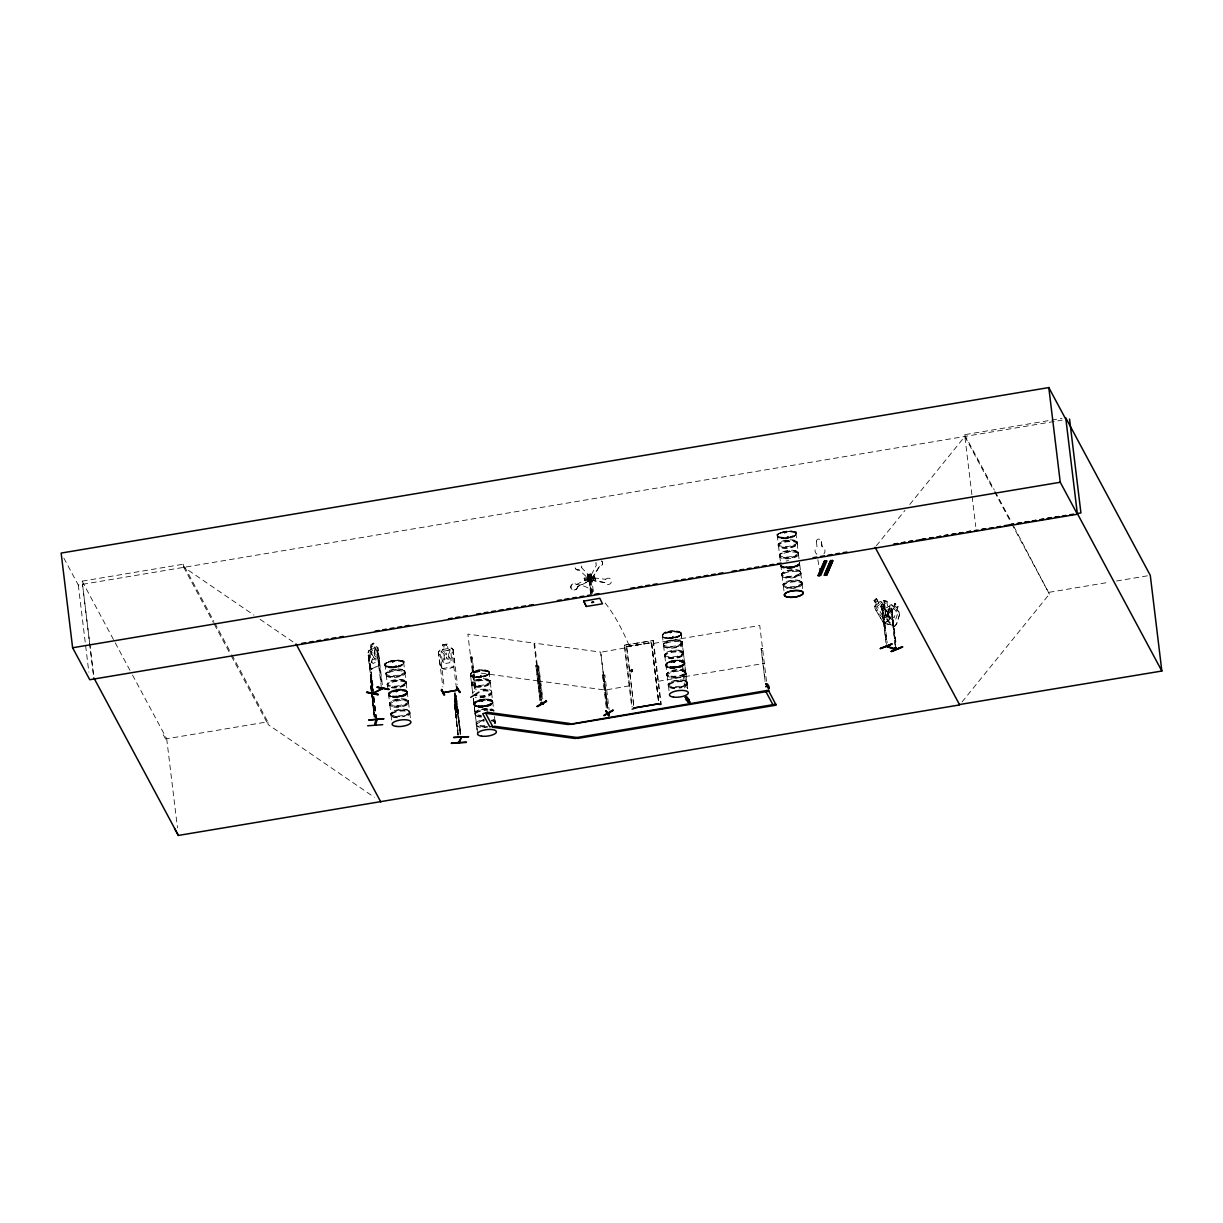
<?xml version="1.0" encoding="UTF-8"?>
<svg xmlns="http://www.w3.org/2000/svg" width="1223" height="1223" viewBox="0 0 1223 1223"><rect width="100%" height="100%" fill="white"/><g stroke="black" fill="none" stroke-linecap="round" stroke-linejoin="round"><path stroke-width="0.75" stroke-dasharray="5 3.75" d="M874.934 606.073L874.904 608.167C882.333 621.483 893.57 639.186 874.674 608.213C874.46 604.743 878.573 604.208 873.91 600.432L876.494 598.49L878.878 603.046L880.774 603.596L885.223 611.714L885.88 616.147L883.587 617.921L880.453 615.383L876.02 607.265L876.448 604.865L873.91 600.432M898.11 606.302L896.673 609.987L897.881 612.723L895.695 619.465L893.157 620.825L890.145 617.951L889.488 613.518L891.674 606.776L893.661 607.112L894.9 603.214L898.11 606.302L896.933 609.91L899.134 612.004L899.608 614.328C896.597 624.571 895.572 632.612 886.751 619.434L886.935 614.726M886.996 619.327L887.057 614.817L890.176 605.186L891.643 605.003M407.014 693.854C409.69 685.981 384.848 688.855 389.342 696.055M591.137 578.51C582.607 575.33 594.546 572.945 589.929 578.876M684.926 663.615C683.412 666.367 686.179 661.765 683.963 661.444C678.368 659.197 671.213 660.084 666.29 663.539C663.554 669.134 675.967 668.752 677.848 666.795M388.364 694.312L388.929 692.814M407.534 692.417L401.97 695.887M458.319 735.023L454.314 699.648M454.925 698.501L454.283 701.926M473.79 704.051L479.34 700.58M492.945 702.216L491.233 704.555L484.858 706.619M665.709 665.022L666.336 663.951M684.865 663.187L683.091 665.098L676.747 667.146M390.886 713.529L391.207 715.868M408.62 703.087L408.604 703.149A9.494 3.256 -6.9 0 0 395.243 701.375A9.494 3.256 -6.9 0 0 393.806 707.169A9.494 3.256 -6.9 0 0 408.62 703.194L408.299 700.596M409.873 713.284L409.613 711.312M668.247 684.192L668.553 686.577M683.626 654.473L683.596 654.473A9.478 3.241 -6.9 0 0 670.25 652.746A9.478 3.241 -6.9 0 0 668.828 658.54A9.478 3.241 -6.9 0 0 683.611 654.565L682.235 643.283L683.397 652.822A9.478 3.241 -6.9 0 1 668.614 656.782A9.478 3.241 -6.9 0 1 670.036 651.003A9.478 3.241 -6.9 0 1 683.397 652.822M685.95 673.904A9.478 3.241 -6.9 0 0 672.589 672.084A9.478 3.241 -6.9 0 0 671.167 677.878A9.478 3.241 -6.9 0 0 685.95 673.904L685.644 671.366M783.163 584.304L783.439 586.688M405.99 681.471L406.281 683.856M471.742 685.415L471.421 682.831M476.206 723.955L476.328 723.175M491.784 692.982L491.371 691.056M495.025 721.05L495.315 723.389M667.269 676.136L666.978 673.69M778.149 544.709L778.547 546.345M798.665 553.881L798.527 552.934M379.023 665.48L379.344 660.298L379.023 665.48L371.318 669.333L369.636 665.251M387.263 683.947L387.584 686.134A9.478 3.241 -6.9 0 1 397.704 681.226A9.478 3.241 -6.9 0 1 405.73 684.742A9.478 3.241 -6.9 0 1 391.482 687.815M663.661 646.386L663.37 643.848M779.846 556.954L779.555 554.416M800.591 571.63L800.882 574.015A9.478 3.241 -6.9 0 1 786.083 577.99A9.478 3.241 -6.9 0 1 787.505 572.196A9.478 3.241 -6.9 0 1 800.866 574.015M892.683 620.963C891.521 636.709 893.891 605.951 891.277 608.488L889.778 606.577L891.17 608.55L895.817 648.786M408.727 702.491L408.696 702.583A9.631 3.287 -6.9 0 1 393.653 706.604A9.631 3.287 -6.9 0 1 395.105 700.733A9.631 3.287 -6.9 0 1 408.681 702.583L408.696 702.583M798.65 553.973L798.65 553.927A9.631 3.287 -6.9 0 0 785.028 552.215A9.631 3.287 -6.9 0 0 783.576 558.085A9.631 3.287 -6.9 0 0 798.604 554.065L798.543 554.676A9.478 3.241 -6.9 0 1 783.744 558.651A9.478 3.241 -6.9 0 1 785.166 552.857A9.478 3.241 -6.9 0 1 798.527 554.676M451.363 648.068L453.121 649.474L451.333 648.007L439.959 649.917L438.461 651.905C440.356 664.104 437.666 673.904 453.687 666.856L454.635 661.964M605.614 579.396A3.379 3.149 -26.6 0 1 610.72 579.243A3.379 3.149 -26.6 0 1 609.711 584.105A3.379 3.149 -26.6 0 1 604.957 582.576L591.504 580.283L591.932 577.76L605.538 579.259M370.233 676.258L370.584 674.408M370.401 676.258L370.752 674.607M370.554 676.732L370.783 675.677M370.737 678.291L370.966 677.236M374.605 717.32L370.202 676.166L371.807 690.307M371.15 679.285L371.563 677.863L371.884 679.086M371.502 690.322L370.584 684.223L371.578 678.046M371.502 680.829L372.205 691.163M370.416 687.066L371.043 686.531L374.085 717.366M373.81 696.529L372.786 700.779L373.657 696.544M800.912 573.602L800.958 573.404A9.631 3.287 -6.9 0 0 787.367 571.554A9.631 3.287 -6.9 0 0 785.915 577.424A9.631 3.287 -6.9 0 0 800.943 573.404M797.258 544.235A9.478 3.241 -6.9 0 0 783.897 542.416A9.478 3.241 -6.9 0 0 782.475 548.194A9.478 3.241 -6.9 0 0 797.258 544.235L796.968 541.636M664.593 654.764L664.884 656.644M371.379 680.202L371.67 687.372M797.335 543.608A9.631 3.287 -6.9 0 0 783.76 541.758A9.631 3.287 -6.9 0 0 782.307 547.644A9.631 3.287 -6.9 0 0 797.335 543.608L797.365 543.578M481.251 676.823C505.894 670.846 467.11 665.113 471.161 676.013M389.556 703.485L389.908 705.365M474.967 713.238L475.35 715.21M886.935 614.863L889.962 605.079L891.643 604.835L893.6 606.883M893.784 607.051L894.961 603.443L897.85 606.363M899.608 614.221L896.597 623.959M395.946 691.958L397.337 691.499M479.171 671.366L477.689 671.763L479.064 671.32M481.388 701.329L482.749 701.238M670.586 632.948C667.789 632.536 673.078 632.077 670.357 632.78M784.524 532.846L786.022 532.448M455.048 692.065L454.803 698.593M454.62 694.404L455.017 693.349M454.803 695.963L455.216 694.893M455.445 696.942L456.072 695.505L454.513 699.77M457.784 735.054L454.314 704.249L458.503 734.534M456.164 699.449L460.291 733.54M456.852 707.184L456.21 708.851L455.797 698.486L460.567 737.805M455.98 714.354L456.745 718.451L458.319 714.171M816.353 541.728L816.398 541.621A2.538 2.339 22.8 0 1 818.6 539.114A2.538 2.339 22.8 0 1 821.382 541.346L821.994 546.452A5.075 4.678 22.8 0 1 823.935 553.851M821.336 541.453L821.994 546.452M816.842 554.34L816.888 554.233A5.075 4.678 22.8 0 1 817.01 546.727L816.398 541.621M368.123 652.73L369.071 650.514L368.123 652.73L372.572 689.604M631.022 670.54C634.89 673.842 628.163 667.957 632.306 669.914M630.992 671.198L631.802 670.189L631.175 670.617M631.129 671.534L632.077 669.929M631.71 670.235L631.955 671.412M631.572 670.861L631.328 671.993M630.548 670.189L631.542 671.351L632.352 670.342M631.557 671.809L632.505 670.601M632.352 671.473L632.169 669.562M631.787 669.241L632.673 671.335L631.71 672.084L631.053 670.082L632.199 669.868M394.983 667.07L394.876 666.214M397.949 696.927C397.75 694.74 402.657 696.437 399.371 696.269M481.434 675.998C485.149 676.701 477.031 677.848 480.654 675.815M676.502 667.804L675.555 666.902M788.575 536.866C789.339 539.909 784.081 536.056 789.064 537.157M791.801 566.601C795.745 567.64 787.566 568.787 791.113 566.677M601.624 560.929A3.379 3.149 -26.6 0 1 599.316 566.524L592.329 578.189L590.159 577.134L596.411 565.118A3.379 3.149 -26.6 0 1 596.044 562.718A3.379 3.149 -26.6 0 0 596.472 565.255L596.411 565.118M592.329 578.189L599.377 566.662A3.379 3.149 -26.6 0 0 601.685 561.067M395.839 667.085C427.515 653.648 357.452 664.762 396.038 667.039M393.76 661.628L392.644 662.056L393.072 661.261M392.629 661.46L393.73 661.704L392.568 661.46M393.149 661.949L392.614 662.239M394.219 666.887L395.488 666.29M395.365 667.116L395.243 666.061M396.802 666.336L395.931 665.985M394.295 666.718L395.931 667.254L396.894 666.29M388.425 694.221L393.928 690.842M399.202 696.911L397.979 696.391L400.043 695.887M398.392 696.728L401.939 695.872L392.461 696.606L388.455 694.832M478.376 671.045L479.34 671.641M481.021 676.854L479.737 676.594L480.899 676.029M482.351 676.38L481.205 676.35M474.356 702.552L474.723 705.778M482.229 701.069L481.923 701.115M484.094 706.512L484.262 705.595M483.681 706.328L487.366 705.61L484.063 706.191M485.669 705.763L484.782 706.007M485.118 706.435L477.887 706.359A9.509 3.256 -6.9 0 1 479.37 700.519A9.509 3.256 -6.9 0 1 492.777 702.354L487.396 705.625M492.441 703.592C493.924 696.223 477.964 699.22 474.325 702.583M670.051 632.108L670.8 632.031M671.717 637.305L672.711 637.84M673.185 637.672L671.977 637.412M672.13 637.58C679.178 637.382 659.258 637.749 664.425 637.535M672.405 637.091L673.353 636.969M672.895 638.009C697.874 632.322 659.09 625.794 663.095 636.954M673.369 662.377L674.5 662.453M675.906 666.611C679.01 667.727 679.147 667.819 684.284 664.609M784.876 533.075L785.747 532.188L784.723 533.045M785.135 532.418L786.175 532.647L784.952 532.586M787.627 537.952L787.23 536.928M787.138 537.035L788.759 537.401M788.957 537.035L788.04 537.432M788.101 537.906C820.19 524.071 748.996 536.194 788.789 537.723M781.482 566.417L789.37 567.533A9.509 3.256 -6.9 0 0 799.093 564.323C798.008 565.638 790.333 568.634 790.639 566.906A9.509 3.256 -6.9 0 0 799.047 563.986M780.901 565.806A9.509 3.256 -6.9 0 0 789.385 567.594L792.397 567.426L791.877 566.861M794.277 567.136L799.2 564.705L799.674 562.381M881.156 605.951L882.028 604.437L889.87 606.669M882.104 604.605L881.279 605.905L885.895 642.702M666.275 664.013C671.198 660.496 678.383 659.625 684.024 661.857M795.653 534.925L794.446 535.812M438.629 651.935L440.035 650.055M876.31 545.84L905.02 510.358M909.805 504.457L964.84 436.458L993.626 490.117M962.058 701.956L1049.395 594.072L1012.292 523.551M894.319 626.665L896.49 623.837M588.752 578.938L590.541 577.073L588.752 578.938L579.045 569.842A3.379 3.149 -26.6 0 1 575.131 565.974M680.691 634.844L679.545 635.731M629.234 670.892L629.31 671.58M631.435 671.244L632.795 671.351M395.916 691.729L397.292 691.683M397.062 691.652L396.405 691.362M405.746 694.374L406.892 693.487M406.938 693.884L399.447 696.881M477.796 671.534L478.575 671.702M482.045 676.38L480.028 676.227M481.801 700.886L482.596 701.207M483.911 705.747L483.375 706.665L484.629 706.649M484.339 706.175L485.21 705.778M491.172 704.112L492.319 703.225M777.66 534.298L780.488 532.601M672.222 636.923L672.329 637.779M673.705 637.122L674.393 637.519L673.399 637.749M792.489 567.258L791.954 567.518A9.509 3.256 -6.9 0 1 780.947 566.142A9.509 3.256 -6.9 0 0 791.893 567.61A9.509 3.256 -6.9 0 0 799.567 563.008L800.668 572.272A9.478 3.241 -6.9 0 1 785.869 576.232A9.478 3.241 -6.9 0 1 787.291 570.453A9.478 3.241 -6.9 0 1 800.652 572.272M674.27 662.331L673.216 662.53L674.011 662.606M675.646 667.116L677.083 666.504M874.078 600.508L876.494 598.689M878.878 602.832C879.169 599.79 884.581 604.07 880.438 601.594M874.812 606.134L880.56 601.548M884.26 623.577L890.176 619.067L882.073 602.542M884.336 605.049L883.77 600.386L884.336 605.293L882.96 606.333L884.015 615.031L886.155 619.22L889.304 620.061L890.543 616.774L889.488 608.076L887.608 606.073M472.063 657.087L470.641 657.103L472.063 657.087L476.037 689.925M539.802 700.626L535.903 665.771L537.019 665.924L541.208 700.596M537.019 665.924L535.598 665.954M538.793 666.138L537.371 666.153L538.793 666.138L542.767 698.99M606.318 707.857L602.649 674.821L603.749 674.974L607.724 707.827M603.749 674.974L602.343 675.004M590.617 593.766L588.92 579.687L589.776 579.167L590.984 579.335L592.696 593.43M588.92 579.687L590.984 579.335M369.01 650.621L371.196 649.459L370.508 644.766L373.917 643.145L370.63 644.873M369.147 650.651L376.684 646.875L377.846 647.945M372.358 689.879L368.047 655.421L368.949 654.978L373.474 689.145M376.929 650.988L378.228 650.605L376.929 650.988L381.515 688.87M369.346 655.054L368.047 655.421M371.257 669.103L378.794 665.327M577.439 586.49L589.899 580.528L577.516 587.055A3.379 3.149 -26.6 0 1 573.312 590.052A3.379 3.149 -26.6 0 1 571.187 585.71A3.379 3.149 -26.6 0 1 576.14 584.212L576.461 584.502A840.583 146.256 -89.8 0 1 593.4 591.382M395.044 666.138L395.304 666.642M485.913 675.539L487.595 674.729M672.589 636.786L672.13 637.657L673.781 636.862M667.437 662.652L669.119 661.842M675.432 667.116L676.487 667.131M681.456 666.306L683.122 665.48M883.648 600.447L887.149 601.288L887.715 605.951M881.034 605.859L884.153 623.271L892.194 625.335M891.643 604.835L899.134 612.004M884.275 623.226L889.916 619.021L888.571 614.16M886.751 619.434L894.441 626.604M883.082 608.687L881.768 608.611L883.082 608.687L887.195 642.778M894.976 645.163L891.246 610.904L892.163 611.164L896.291 645.255M890.848 611.072L892.163 611.164M395.029 666.657L396.497 666.581M396.558 691.087L396.328 691.851L397.444 691.545M792.397 567.503L787 568.022L781.604 566.891M400.135 696.682L394.739 697.202L389.357 696.025M675.753 637.198L677.848 636.51M485.088 706.573C488.374 705.426 482.168 705.228 484.018 706.604M676.181 666.581L675.723 667.376M791.663 567.258L794.216 566.723M791.709 567.701L794.262 567.136M392.797 661.567L392.782 662.086M395.182 666.031L395.426 666.306M396.313 690.368L393.959 690.873A9.478 3.241 -6.9 0 0 392.537 696.621L390.641 696.208M667.697 631.802A9.509 3.256 -6.9 0 1 681.104 633.621A9.509 3.256 -6.9 0 1 666.26 637.611A9.509 3.256 -6.9 0 1 667.697 631.802L670.051 631.282M480.608 675.769L482.535 676.273M479.385 700.611A9.509 3.256 -6.9 0 1 492.793 702.445A9.509 3.256 -6.9 0 1 477.948 706.42A9.509 3.256 -6.9 0 1 479.385 700.611L488.848 699.862L492.838 701.696M624.617 648.037L600.707 652.241L607.556 708.285M629.188 685.858L605.278 690.062L539.175 681.028M626.497 646.524L651.477 642.748L626.497 646.524L633.942 707.995M631.19 670.8L632.153 670.739M631.389 671.075L632.184 670.923M630.992 670.938L631.985 671.274M653.862 643.374L680.187 638.926M658.448 681.242L684.758 676.808M89.493 641.815L82.14 581.154L183.236 564.216L213.826 621.223M971.888 494.688L964.626 434.685L1061.977 418.373M63.856 558.116L78.287 585.022L1062.191 420.146M447.328 644.139L442.726 644.857L443.322 649.566L441.075 651.538L442.115 660.237L445.019 663.554L449.575 662.79L451.577 658.647L450.523 649.948L447.893 648.802L447.435 643.909L442.558 644.72L443.108 649.382M456.439 688.274L452.082 652.287L453.427 652.058M442.267 668.553L453.55 666.718M624.265 645.178L653.525 640.516L624.265 645.178L631.771 707.154M626.451 646.722L651.676 642.488L658.937 702.506M626.635 646.845L651.538 642.671L658.998 704.402M132.512 675.05L166.695 738.768L267.791 721.815L268.127 724.582L374.33 797.274M1049.181 592.284L1109.078 582.255M1116.568 581.001L1148.397 575.666M684.865 676.671L764.329 663.355M761.103 648.557L762.541 648.496L761.103 648.557L765.078 681.394M684.804 687.892L681.624 662.163L684.406 661.597L683.061 661.811M604.835 675.035L603.489 675.264L604.926 675.203L609.115 709.89M590.602 573.939L591.015 577.302L587.697 577.837L587.285 574.489L590.602 573.939L591.382 578.051L588.064 578.586L587.56 577.562M587.285 574.489L590.984 574.688M587.896 575.712L591.596 575.926L592.008 579.274L588.691 579.824L587.896 575.712L588.691 579.824M588.278 576.461L591.596 575.926M584.135 578.127L594.302 576.461L595.525 578.922L595.647 579.901L585.481 581.567L584.135 578.127L585.481 581.567M584.258 579.121L594.409 577.455L595.647 579.901M588.309 579.06L592.008 579.274M585.358 580.589L595.525 578.922M589.348 580.161L590.984 593.186L589.348 580.161L591.901 579.901L593.247 590.938M791.678 566.876L790.348 567.227L791.831 566.555M392.705 660.573L395.182 660.267M395.518 666.504L396.374 666.52M478.422 671.809L478.224 671.993M481.449 676.778L471.176 675.967M407.473 691.989L403.422 690.108L393.944 690.827A9.478 3.241 -6.9 0 1 407.335 692.661A9.478 3.241 -6.9 0 1 392.537 696.621L392.491 696.621M397.108 696.682L399.615 696.04M676.38 666.81L677.466 666.78M676.931 667.116L669.807 667.33L665.801 665.557M676.976 667.498L672.084 667.88M482.581 706.833L485.057 706.527L477.933 706.772L474.784 705.763M458.014 709.095L458.197 714.293L456.332 696.621L460.811 733.51M787.857 537.937L786.878 537.86M670.479 632.26L671.152 632.398M395.595 667.116L394.616 667.039M676.548 667.62L675.264 667.345M398.79 690.062L401.205 689.986M792.061 531.149L789.859 531.027M784.723 567.441L786.955 567.579M680.768 660.833L682.602 661.261M669.852 667.743L669.898 667.758A9.509 3.256 -6.9 0 0 684.758 663.768A9.509 3.256 -6.9 0 0 671.351 661.933A9.509 3.256 -6.9 0 0 669.914 667.743M783.393 538.196L777.92 537.05M790.899 567.289L792.366 567.197M397.597 660.206L399.814 660.359M486.616 699.739L488.848 699.892M398.438 697.064L400.609 696.193M472.445 671.962L538.517 680.966M370.508 644.766L371.318 649.551L369.881 651.92L370.921 660.619L373.015 663.539L376.072 661.995L377.265 657.454L376.21 648.756L374.391 648.022L373.703 643.329M382.356 684.697L377.831 647.808L379.359 660.359M782.903 567.029L784.723 567.426M485.241 670.112L487.075 670.494M396.145 666L396.634 666.138M387.079 666.81L388.914 667.208A9.509 3.256 -6.9 0 0 403.804 663.218A9.509 3.256 -6.9 0 0 390.397 661.398A9.509 3.256 -6.9 0 0 388.96 667.192M883.77 600.631L886.935 601.471M881.982 604.651L884.336 605.293M889.748 606.73L887.485 606.119L887.027 601.334M892.102 625.167L884.336 623.088L882.777 618.318M490.668 700.29L492.013 700.871M396.313 666.031L397.123 666.535M488.42 671.045L489.231 671.901M592.268 578.051L590.159 577.134M183.236 564.216L183.572 566.983L253.864 615.077M260.117 619.358L292.909 641.815M377.953 647.838L376.592 646.661L374.253 647.991L373.795 643.13M590.602 577.21L581.506 567.548A3.379 3.149 -26.6 0 0 581.582 565.897M683.993 661.888L684.773 662.606M473.882 704.586L477.887 706.359A9.509 3.256 -6.9 0 0 492.777 702.354M404.706 670.816L405.103 672.742A9.631 3.287 -6.9 0 0 391.498 670.938A9.631 3.287 -6.9 0 0 390.045 676.808A9.631 3.287 -6.9 0 0 405.073 672.788L405.012 673.399A9.494 3.256 -6.9 0 1 390.198 677.374A9.494 3.256 -6.9 0 1 391.635 671.58A9.494 3.256 -6.9 0 1 405.012 673.399M490.423 683.153A9.478 3.241 -6.9 0 0 477.062 681.333A9.478 3.241 -6.9 0 0 475.625 687.112A9.478 3.241 -6.9 0 0 490.423 683.153L490.454 682.679A9.631 3.287 -6.9 0 1 475.472 686.546A9.631 3.287 -6.9 0 1 476.924 680.676A9.631 3.287 -6.9 0 1 490.499 682.526L490.117 680.554M588.462 575.941L589.624 575.437M371.318 679.269L372.877 689.833M163.209 734.687L167.031 741.52M882.012 602.664L888.357 614.252M876.371 598.75L878.756 603.092M964.626 434.685L994.314 490.01M995.201 491.692L1011.39 521.869M994.528 491.799L1010.718 521.976M1011.62 523.643L1049.395 594.072M438.43 651.844L442.833 686.867M438.935 654.672L440.28 654.443L444.178 686.638M214.728 622.904L230.918 653.082M231.82 654.748L267.791 721.815M183.572 566.983L213.383 622.553M214.285 624.219L230.444 654.336M231.33 656.002L268.127 724.582M82.14 581.154L131.61 673.369M682.969 661.949L681.624 662.163M440.097 664.318L442.298 668.599M604.957 582.576L591.504 580.283M593.109 577.485A2.966 2.767 -26.6 0 1 589.945 581.429A2.966 2.767 -26.6 0 1 588.11 577.011A2.966 2.767 -26.6 0 1 593.109 577.485L593.277 577.822A2.966 2.767 -26.6 0 1 590.113 581.766A2.966 2.767 -26.6 0 1 588.278 577.348A2.966 2.767 -26.6 0 1 593.277 577.822M590.877 577.027L591.382 578.051M590.648 580.099L590.77 581.536M576.461 584.502L588.798 578.265L589.899 580.528M386.315 675.677L386.009 673.078M371.379 669.134L369.743 665.174L368.23 652.746M455.919 695.52L456.485 696.728M631.037 671.626L630.9 670.433M476.328 724.903L476.618 725.667A9.478 3.241 -6.9 0 0 487.534 727.15M371.395 677.878L371.716 679.101M898.92 612.127L899.486 614.267M686.913 681.868L687.341 683.657A9.631 3.287 -6.9 0 0 673.72 681.899A9.631 3.287 -6.9 0 0 672.268 687.769A9.631 3.287 -6.9 0 0 687.295 683.749L687.234 684.314M476.603 725.499L476.603 725.606A9.478 3.241 -6.9 0 1 484.277 721.066M372.388 689.252L371.41 680.187M801.814 581.934L802.257 583.723A9.631 3.287 -6.9 0 0 788.636 582.01A9.631 3.287 -6.9 0 0 787.184 587.881A9.631 3.287 -6.9 0 0 802.212 583.86L802.196 583.906A9.478 3.241 -6.9 0 0 788.04 582.867A9.478 3.241 -6.9 0 0 787.337 588.431M455.812 714.354L456.592 718.467M817.851 559.691L819.746 570.728M372.954 700.764L372.281 696.651L372.786 700.779M387.294 685.277L387.156 684.421M782.185 576.293L781.894 573.755M493.725 710.349L493.893 710.884A9.631 3.287 -6.9 0 0 478.361 710.624A9.631 3.287 -6.9 0 0 481.22 715.975M484.109 719.873A9.631 3.287 -6.9 0 0 476.206 724.123L476.297 724.826M972.117 496.569L975.755 526.624M891.781 611.317L895.909 645.408M882.685 608.855L886.813 642.946M882.15 608.442L886.507 644.429M795.867 532.892L797.075 542.477A9.478 3.241 -6.9 0 1 782.261 546.436A9.478 3.241 -6.9 0 1 783.698 540.658A9.478 3.241 -6.9 0 1 797.044 542.477M797.151 543.394L798.313 552.934A9.478 3.241 -6.9 0 1 783.53 556.893A9.478 3.241 -6.9 0 1 784.952 551.114A9.478 3.241 -6.9 0 1 798.313 552.934M798.436 553.836L799.016 558.743M800.759 573.174L801.921 582.729A9.478 3.241 -6.9 0 1 787.138 586.688A9.478 3.241 -6.9 0 1 788.56 580.91A9.478 3.241 -6.9 0 1 801.921 582.729M802.043 583.631L802.716 589.364M790.517 567.411L790.517 566.906A9.509 3.256 -6.9 0 1 781.589 566.111M777.247 535.154L778.378 544.755M778.47 545.657L779.632 555.196M779.739 556.113L781.971 574.535M782.078 575.452L783.24 584.991M783.347 585.909L784.463 594.898M766.515 681.349L759.743 625.488L680.278 638.803L686.149 687.662M761.195 648.725L765.17 681.563M680.982 632.795L682.144 642.365A9.478 3.241 -6.9 0 1 667.345 646.325A9.478 3.241 -6.9 0 1 668.767 640.546A9.478 3.241 -6.9 0 1 682.128 642.365M685.751 672.161L683.519 653.724L687.632 688.794M685.858 673.063L687.005 682.617A9.478 3.241 -6.9 0 1 672.207 686.577A9.478 3.241 -6.9 0 1 673.644 680.798A9.478 3.241 -6.9 0 1 687.005 682.617M687.127 683.519L687.739 688.549M680.951 632.78L682.48 643.329A9.631 3.287 -6.9 0 0 668.843 641.647A9.631 3.287 -6.9 0 0 667.391 647.533A9.631 3.287 -6.9 0 0 682.419 643.497L682.358 644.124A9.478 3.241 -6.9 0 1 667.559 648.083A9.478 3.241 -6.9 0 1 668.981 642.304A9.478 3.241 -6.9 0 1 682.342 644.124M662.331 635.043L663.447 644.643M663.554 645.545L664.716 655.085M664.823 656.002L667.055 674.439M667.162 675.341L668.324 684.88M668.431 685.797L669.547 694.802M653.403 640.302L661.246 704.265M653.067 640.73L660.741 704.112M651.232 642.32L658.677 703.791M626.742 646.952L633.957 706.558M624.693 645.484L632.138 707.001M594.302 576.461L594.409 577.455M591.213 575.177L591.626 578.525M607.434 708.01L600.661 652.134L534.589 643.145L541.575 700.84M602.649 674.821L606.623 707.674M590.128 579.855L591.825 593.935M589.776 579.167L591.489 593.247M587.667 575.238L588.064 578.586M538.487 666.321L542.691 700.993M537.677 665.985L541.881 700.657M540.902 700.779L533.931 643.084L467.859 634.095L474.83 691.775M535.903 665.771L540.107 700.443M489.017 671.794L490.224 681.394A9.478 3.241 -6.9 0 1 475.426 685.354A9.478 3.241 -6.9 0 1 476.848 679.575A9.478 3.241 -6.9 0 1 490.209 681.394M490.316 682.312L491.478 691.851A9.478 3.241 -6.9 0 1 478.866 695.963M491.6 692.753L493.832 711.19A9.478 3.241 -6.9 0 0 486.066 708.514A9.478 3.241 -6.9 0 0 475.334 712.031A9.478 3.241 -6.9 0 0 481.205 715.302M494.459 716.449L495.07 721.631M471.757 657.255L475.732 690.108M470.947 656.919L475.136 691.606M470.412 674.072L471.543 683.657L470.366 674.102M472.812 694.114L471.65 684.574L472.613 692.661M473.316 698.287L475.151 713.452M477.52 732.974L476.527 724.811L477.123 729.856M473.301 698.379L475.136 713.452M453.091 649.413L457.417 684.421M452.938 649.505L454.467 661.964M460.628 733.999L454.88 692.065L454.818 701.039L456.653 712.566L457.188 706.298M454.314 704.249L457.983 734.564M403.605 662.056L404.813 671.656A9.478 3.241 -6.9 0 1 389.999 675.616A9.478 3.241 -6.9 0 1 391.436 669.837A9.478 3.241 -6.9 0 1 404.782 671.656M404.889 672.558L406.051 682.098A9.494 3.256 -6.9 0 1 391.253 686.072A9.494 3.256 -6.9 0 1 392.69 680.278A9.494 3.256 -6.9 0 1 406.067 682.098M406.174 683.015L408.406 701.436A9.478 3.241 -6.9 0 1 393.607 705.411A9.478 3.241 -6.9 0 1 395.029 699.617A9.478 3.241 -6.9 0 1 408.39 701.436M408.497 702.354L409.659 711.893A9.494 3.256 -6.9 0 1 394.861 715.868A9.494 3.256 -6.9 0 1 396.298 710.074A9.494 3.256 -6.9 0 1 409.674 711.893M409.781 712.81L410.5 718.681M384.985 664.318L386.116 673.919M386.223 674.836L387.37 684.376M387.477 685.293L389.709 703.714M389.816 704.631L390.978 714.171M391.085 715.073L392.201 724.077M377.831 650.529L381.958 684.62M377.326 651.064L381.454 685.155M368.949 654.978L373.397 691.469M373.902 696.927L376.424 717.763M373.795 697.416L376.088 716.357M373.382 696.972L375.904 717.809M373.275 697.462L376.027 720.179M371.624 691.316L374.712 716.846M370.523 686.577L370.982 690.368M371.211 692.264L374.192 716.877M166.695 738.768L177.488 827.925M89.722 643.711L93.621 675.937L82.415 583.784M78.287 585.022L88.836 672.146M802.15 584.472L802.166 583.998A9.478 3.241 -6.9 0 1 789.523 588.599M372.74 688.656L373 693.258M605.171 603.015A840.583 146.256 -89.8 0 1 630.426 648.557M780.886 565.714A9.509 3.256 -6.9 0 0 789.37 567.503A9.509 3.256 -6.9 0 0 799.093 564.414M799.521 562.595A9.509 3.256 -6.9 0 1 799.628 563.436M799.475 562.244A9.509 3.256 -6.9 0 1 799.582 563.084M798.955 563.742A9.463 3.241 -6.9 0 1 790.532 566.784A9.463 3.241 -6.9 0 1 781.619 565.852M786.16 561.051A9.463 3.241 -6.9 0 1 788.499 560.547M799.521 562.687A9.509 3.256 -6.9 0 1 799.628 563.528M799.567 563.543A9.463 3.241 -6.9 0 1 791.938 568.129A9.463 3.241 -6.9 0 1 781.054 566.646M799.567 562.993A9.509 3.256 -6.9 0 1 791.893 567.61M674.607 688.488A9.478 3.241 -6.9 0 1 670.617 683.749A9.478 3.241 -6.9 0 1 685.996 682.572A9.478 3.241 -6.9 0 1 679.468 688.121M483.131 690.98A9.478 3.241 -6.9 0 1 490.652 694.924A9.478 3.241 -6.9 0 1 475.09 697.171M483.07 690.307A9.631 3.287 -6.9 0 1 491.218 693.884A9.631 3.287 -6.9 0 1 476.741 697.003M480.456 689.527A9.478 3.241 -6.9 0 1 491.478 691.851M473.24 692.386A9.478 3.241 -6.9 0 1 474.386 691.515M483.009 689.772A9.631 3.287 -6.9 0 1 491.508 692.891A9.631 3.287 -6.9 0 1 478.881 696.636M491.31 720.851A9.478 3.241 -6.9 0 1 494.749 724.276M491.325 720.194A9.631 3.287 -6.9 0 1 493.664 724.566M487.488 726.584A9.631 3.287 -6.9 0 1 476.404 725.071L476.404 725.071A9.631 3.287 -6.9 0 1 484.17 720.408M492.915 719.491A9.478 3.241 -6.9 0 1 493.404 723.404M484.874 725.682A9.478 3.241 -6.9 0 1 476.282 723.496A9.478 3.241 -6.9 0 1 484.063 719.307M493.098 720.041A9.631 3.287 -6.9 0 1 493.603 724.031M484.935 726.355A9.631 3.287 -6.9 0 1 476.206 724.123M481.403 717.075A9.494 3.256 -6.9 0 1 475.778 713.483A9.494 3.256 -6.9 0 1 487.87 710.242M490.056 710.395A9.494 3.256 -6.9 0 1 491.875 710.777M481.296 716.51A9.631 3.287 -6.9 0 1 475.579 712.871A9.631 3.287 -6.9 0 1 487.855 709.585M490.056 709.737A9.631 3.287 -6.9 0 1 493.251 710.716M388.134 686.286A9.631 3.287 -6.9 0 1 395.977 680.752A9.631 3.287 -6.9 0 1 406.051 683.84A9.631 3.287 -6.9 0 1 391.314 687.265M389.403 686.332A9.631 3.287 -6.9 0 1 394.28 680.492A9.631 3.287 -6.9 0 1 406.174 683A9.631 3.287 -6.9 0 1 391.253 686.73M397.261 717.763A9.478 3.241 -6.9 0 1 392.782 713.315A9.478 3.241 -6.9 0 1 407.702 711.496A9.478 3.241 -6.9 0 1 404.461 716.892M397.139 717.213A9.631 3.287 -6.9 0 1 393.087 712.398A9.631 3.287 -6.9 0 1 408.696 711.22A9.631 3.287 -6.9 0 1 402.077 716.846M577.455 586.918A3.379 3.149 -26.6 0 1 573.235 589.929A3.379 3.149 -26.6 0 1 571.11 585.572A3.379 3.149 -26.6 0 1 576.064 584.09M581.644 566.035A3.379 3.149 -26.6 0 1 581.567 567.686M579.106 569.979A3.379 3.149 -26.6 0 1 575.559 565.332M370.126 651.66L372.847 655.987L371.349 662.591L373.627 656.644C375.614 663.523 379.497 658.647 374.207 655.268L375.614 648.924L373.428 654.55L371.196 651.171L370.126 651.66M455.629 698.272L455.782 703.561C452.892 689.726 457.494 725.606 456.011 705.671L456.959 709.233L455.629 698.272M890.313 618.762L889.243 618.609L886.843 613.625C886.43 620.627 882.058 616.866 886.002 612.402L883.235 606.516L886.537 611.531C886.813 604.712 891.353 608.672 887.394 612.799L890.313 618.762M441.656 651.339L445.401 656.185C439.409 664.058 445.432 664.272 446.502 657.011C449.208 663.722 455.063 661.368 447.419 655.803C453.121 648.328 447.389 647.961 446.334 654.917L443.246 651.11L441.656 651.339M686.057 673.154L686.057 673.2A9.631 3.287 -6.9 0 1 670.999 677.313A9.631 3.287 -6.9 0 1 672.451 671.442A9.631 3.287 -6.9 0 1 686.027 673.292M683.733 653.862L683.718 653.908A9.631 3.287 -6.9 0 0 670.112 652.104A9.631 3.287 -6.9 0 0 668.66 657.974A9.631 3.287 -6.9 0 0 683.688 653.953M374.62 649.459L375.629 658.28L372.572 659.809L371.517 651.11L374.574 649.581M893.279 608.305L891.093 615.062L894.089 617.921L896.276 611.179L893.279 608.305M895.175 604.605L894.793 605.813L896.719 607.663L897.116 606.455L895.175 604.605M876.356 599.79L874.888 600.921L875.683 602.373L877.151 601.242L876.356 599.79M879.551 604.544L877.243 606.318L881.691 614.435L883.984 612.662L879.551 604.544M373.367 644.414L371.395 645.392L371.593 646.952L373.55 645.958L373.367 644.414M446.609 645.056L443.674 645.545L443.857 647.105L446.792 646.615L446.609 645.056M448.077 650.361L443.521 651.125L444.561 659.824L449.131 659.059L448.077 650.361M781.207 538.074L781.176 538.074A9.509 3.256 -6.9 0 1 782.659 532.265A9.509 3.256 -6.9 0 1 796.066 534.084A9.509 3.256 -6.9 0 1 781.222 538.059M666.29 637.963L666.26 637.963A9.509 3.256 -6.9 0 1 667.743 632.153A9.509 3.256 -6.9 0 1 681.15 633.973A9.509 3.256 -6.9 0 1 666.306 637.947M474.356 676.992L474.325 676.992A9.509 3.256 -6.9 0 1 475.823 671.167A9.509 3.256 -6.9 0 1 489.231 673.002A9.509 3.256 -6.9 0 1 474.386 676.976M886.583 602.037L884.55 601.502L884.749 603.061L886.767 603.596L886.583 602.037M887.806 607.632L884.657 606.791L885.697 615.49L888.861 616.331L887.806 607.632M476.42 723.909L475.258 714.37L476.404 723.909M781.176 537.723A9.509 3.256 -6.9 0 0 796.02 533.732A9.509 3.256 -6.9 0 0 782.613 531.913A9.509 3.256 -6.9 0 0 781.176 537.723M781.314 538.548A9.463 3.241 -6.9 0 0 796.081 534.589A9.463 3.241 -6.9 0 0 782.751 532.769A9.463 3.241 -6.9 0 0 781.314 538.548M783.515 557.55A9.631 3.287 -6.9 0 0 798.543 553.53A9.631 3.287 -6.9 0 0 784.967 551.68A9.631 3.287 -6.9 0 0 783.515 557.55M782.246 547.094A9.631 3.287 -6.9 0 0 797.274 543.073A9.631 3.287 -6.9 0 0 783.698 541.223A9.631 3.287 -6.9 0 0 782.246 547.094M787.123 587.346A9.631 3.287 -6.9 0 0 802.135 583.31A9.631 3.287 -6.9 0 0 788.575 581.475A9.631 3.287 -6.9 0 0 787.123 587.346M785.854 576.889A9.631 3.287 -6.9 0 0 800.882 572.868A9.631 3.287 -6.9 0 0 787.306 571.019A9.631 3.287 -6.9 0 0 785.854 576.889M669.868 667.391A9.509 3.256 -6.9 0 0 684.712 663.416A9.509 3.256 -6.9 0 0 671.305 661.597A9.509 3.256 -6.9 0 0 669.868 667.391M669.822 666.703A9.463 3.241 -6.9 0 0 684.574 662.759A9.463 3.241 -6.9 0 0 671.244 660.94A9.463 3.241 -6.9 0 0 669.822 666.703M666.397 638.467A9.463 3.241 -6.9 0 0 681.165 634.508A9.463 3.241 -6.9 0 0 667.834 632.658A9.463 3.241 -6.9 0 0 666.397 638.437A9.463 3.241 -6.9 0 0 681.15 634.477A9.463 3.241 -6.9 0 0 667.834 632.704A9.463 3.241 -6.9 0 0 666.397 638.467M669.822 666.963A9.509 3.256 -6.9 0 0 684.666 662.973A9.509 3.256 -6.9 0 0 671.259 661.154A9.509 3.256 -6.9 0 0 669.822 666.963M668.599 657.439A9.631 3.287 -6.9 0 0 683.626 653.418A9.631 3.287 -6.9 0 0 670.051 651.569A9.631 3.287 -6.9 0 0 668.599 657.439M667.33 646.982A9.631 3.287 -6.9 0 0 682.358 642.962A9.631 3.287 -6.9 0 0 668.782 641.112A9.631 3.287 -6.9 0 0 667.33 646.982M670.005 668.232A9.463 3.241 -6.9 0 0 684.758 664.272A9.463 3.241 -6.9 0 0 671.427 662.453A9.463 3.241 -6.9 0 0 670.005 668.232M672.207 687.234A9.631 3.287 -6.9 0 0 687.219 683.214A9.631 3.287 -6.9 0 0 673.659 681.364A9.631 3.287 -6.9 0 0 672.207 687.234M670.938 676.778A9.631 3.287 -6.9 0 0 685.965 672.757A9.631 3.287 -6.9 0 0 672.39 670.907A9.631 3.287 -6.9 0 0 670.938 676.778M670.953 676.12A9.478 3.241 -6.9 0 0 685.736 672.161A9.478 3.241 -6.9 0 0 672.375 670.342A9.478 3.241 -6.9 0 0 670.953 676.12M474.341 676.625A9.509 3.256 -6.9 0 0 489.185 672.65A9.509 3.256 -6.9 0 0 475.778 670.831A9.509 3.256 -6.9 0 0 474.341 676.625M477.887 705.961A9.509 3.256 -6.9 0 0 492.731 701.987A9.509 3.256 -6.9 0 0 479.324 700.152A9.509 3.256 -6.9 0 0 477.887 705.961M474.478 677.466A9.463 3.241 -6.9 0 0 489.231 673.506A9.463 3.241 -6.9 0 0 475.9 671.687A9.463 3.241 -6.9 0 0 474.478 677.466A9.463 3.241 -6.9 0 0 489.231 673.537A9.463 3.241 -6.9 0 0 475.915 671.733A9.463 3.241 -6.9 0 0 474.478 677.496M477.887 705.702A9.463 3.241 -6.9 0 0 492.655 701.742A9.463 3.241 -6.9 0 0 479.324 699.923A9.463 3.241 -6.9 0 0 477.887 705.702M475.411 686.011A9.631 3.287 -6.9 0 0 490.438 681.991A9.631 3.287 -6.9 0 0 476.863 680.141A9.631 3.287 -6.9 0 0 475.411 686.011M478.086 707.246A9.463 3.241 -6.9 0 0 492.838 703.301A9.463 3.241 -6.9 0 0 479.508 701.482A9.463 3.241 -6.9 0 0 478.086 707.246M477.994 706.756A9.509 3.256 -6.9 0 0 492.838 702.766A9.509 3.256 -6.9 0 0 479.416 700.947A9.509 3.256 -6.9 0 0 477.994 706.756M388.945 666.841A9.478 3.241 -6.9 0 0 403.728 662.881A9.478 3.241 -6.9 0 0 390.366 661.062A9.478 3.241 -6.9 0 0 388.945 666.841A9.494 3.256 -6.9 0 0 403.758 662.927A9.494 3.256 -6.9 0 0 390.366 661.108A9.494 3.256 -6.9 0 0 388.929 666.902M392.461 695.979A9.478 3.241 -6.9 0 0 407.259 692.019A9.478 3.241 -6.9 0 0 393.898 690.2A9.478 3.241 -6.9 0 0 392.461 695.979M389.052 667.743A9.478 3.241 -6.9 0 0 403.835 663.783A9.478 3.241 -6.9 0 0 390.473 661.964A9.478 3.241 -6.9 0 0 389.052 667.743M389.984 676.273A9.631 3.287 -6.9 0 0 405.012 672.253A9.631 3.287 -6.9 0 0 391.436 670.403A9.631 3.287 -6.9 0 0 389.984 676.273M392.659 697.538A9.478 3.241 -6.9 0 0 407.442 693.563A9.478 3.241 -6.9 0 0 394.081 691.744A9.478 3.241 -6.9 0 0 392.659 697.538M392.568 697.003A9.509 3.256 -6.9 0 0 407.412 693.028A9.509 3.256 -6.9 0 0 394.005 691.209A9.509 3.256 -6.9 0 0 392.568 697.003M394.861 716.51A9.631 3.287 -6.9 0 0 409.888 712.489A9.631 3.287 -6.9 0 0 396.313 710.639A9.631 3.287 -6.9 0 0 394.861 716.51M393.592 706.068A9.631 3.287 -6.9 0 0 408.62 702.033A9.631 3.287 -6.9 0 0 395.044 700.183A9.631 3.287 -6.9 0 0 393.592 706.068"/><path stroke-width="1.5" d="M367.634 725.789L382.738 724.673M466.406 742.071L451.425 743.018M366.961 692.111L378.411 694.526L367.053 692.279M377.861 694.802L366.533 692.432M880.759 648.587L891.903 643.864M368.933 719.934L384.007 718.727L368.857 720.057M375.507 724.949C380.078 711.098 372.098 727.226 375.675 724.429M470.733 697.339L478.988 692.096M536.912 706.405L546.115 701.238M546.238 701.192L546.36 701.329M441.809 689.344L441.182 690.185L444.622 694.939L441.885 689.879L443.811 694.985M608.397 715.837L605.874 710.915L609.222 715.7L605.935 710.838L609.1 715.516M685.354 697.324L688.702 702.078L685.354 697.293L686.179 697.186M687.876 702.216L685.415 697.217M541.972 702.461L543.195 704.219M608.473 712.871L606.791 712.871L607.862 713.04M887.378 646.768C882.975 644.582 900.388 653.021 895.16 647.548M895.312 648.97L895.878 647.38M451.333 743.401L466.315 742.437M459.298 742.575L461.407 737.286L460.582 737.393M468.531 736.812L453.55 737.515M824.455 561.005L818.126 575.712L824.761 560.684M819.272 575.62L824.898 560.669M825.907 560.929L819.548 575.59L825.907 560.929L826.901 560.853L820.725 575.544M824.592 575.055L830.769 560.363M824.149 575.391L830.463 560.7M825.173 575.376L831.457 560.623L824.73 575.055M826.549 575.269L832.909 560.547L826.702 575.269L825.601 575.314L832.221 560.287M375.965 719.766L376.715 720.072M372.541 693.365L382.524 688.366M373.948 693.013L372.679 693.242M382.142 688.916L382.203 688.442M382.921 688.503L373.107 693.38M458.717 742.208L461.254 737.714M458.228 690.108L443.368 692.585M609.513 713.085L607.953 713.131L609.467 712.871M687.402 699.556L689.145 699.449L687.372 699.801M767.249 686.378L765.72 686.653M896.856 649.061L886.736 646.325M818.279 575.697L819.089 575.666M687.601 700.015L686.042 700.076L687.708 699.801M765.69 686.424L767.188 686.179M475.105 695.016L476.787 694.954L475.701 694.802M540.704 703.607L541.422 704.005L541.254 702.614M537.203 706.512L546.253 701.115M537.6 706.542L546.65 701.406M612.861 710.288L603.933 715.562L612.754 710.181M613.319 710.349L604.101 715.501M388.96 689.252L377.036 687.28L388.929 689.176M895.985 648.786L895.267 647.563M902.314 646.677L891.124 651.339M891.643 651.63L902.788 646.86L891.215 651.462M456.806 690.093L456.485 689.375M687.708 699.48L688.992 699.48M543.012 704.203L541.957 704.035M1065.936 419.52L1048.799 387.569L61.15 553.071L72.616 647.762L89.753 679.728L1077.402 514.226L1065.722 417.746L1150.277 575.345L1161.85 671.03L959.321 704.57M72.616 647.762L1060.249 482.259L1077.402 514.226M916.317 540.444L925.673 538.869L921.913 539.465M944.401 535.75L948.146 535.124L944.385 535.705M959.382 533.259L963.128 532.632L959.352 533.197M970.619 531.378L966.873 532.005L970.588 531.317M974.364 530.751L978.11 530.125M985.6 528.871L981.855 529.498L985.57 528.81M989.346 528.244L993.091 527.633M996.837 527.006L1000.582 526.379M1004.328 525.752L1013.699 524.193M1017.444 523.566L1021.19 522.94M1024.935 522.313L1028.681 521.686M1032.426 521.059L1036.171 520.432L1032.365 520.967M1043.662 519.194L1039.917 519.806L1043.601 519.087M1047.408 518.567L1051.153 517.941M1058.644 516.687L1054.899 517.314L1058.583 516.565M1062.39 516.06L1066.135 515.433M1069.88 514.807L1073.626 514.18M301.867 643.374L305.628 642.748M309.388 642.121L313.149 641.479M316.91 640.852L320.671 640.225M324.431 639.598L328.192 638.972M331.953 638.33L335.698 637.703M339.459 637.076L343.22 636.449M375.171 631.099L378.931 630.457M382.692 629.83L386.453 629.203M390.213 628.576L393.974 627.934M397.72 627.307L401.48 626.68M405.241 626.054L409.002 625.427M448.474 618.807L452.235 618.181M455.996 617.554L459.756 616.912M463.502 616.285L467.262 615.658M476.664 614.084L480.425 613.457M484.186 612.83L487.946 612.188M491.707 611.561L495.453 610.934M499.213 610.308L502.974 609.681M506.735 609.039L510.495 608.412M514.256 607.785L518.017 607.158M521.778 606.532L525.523 605.889M529.284 605.263L533.045 604.636M557.474 600.539L561.235 599.912M564.995 599.285L568.756 598.659M572.517 598.016L576.278 597.39M580.038 596.763L583.799 596.136M587.56 595.509L591.305 594.867M595.066 594.24L598.827 593.614M630.778 588.263L634.538 587.621M638.299 586.994L642.06 586.367M645.82 585.741L649.581 585.114M653.327 584.472L657.087 583.845M674.011 581.017L677.771 580.39M681.532 579.748L685.277 579.121M689.038 578.494L692.799 577.868M696.56 577.241L700.32 576.599M704.081 575.972L707.842 575.345M711.603 574.718L715.363 574.091M719.109 573.449L722.869 572.823M732.271 571.248L736.032 570.621M739.793 569.994L743.553 569.368M747.314 568.726L751.06 568.099M754.82 567.472L758.581 566.845M762.342 566.218L766.102 565.576M769.863 564.95L773.624 564.323M777.385 563.696L781.13 563.069M813.081 557.703L816.842 557.077M820.602 556.45L824.363 555.823M828.124 555.181L831.885 554.554M835.645 553.927L839.406 553.3M843.167 552.674L846.912 552.032M1009.908 524.728L1013.653 524.101M1017.398 523.475L1021.144 522.848M1024.889 522.221L1028.619 521.594M1047.347 518.445L1051.092 517.818M456.806 686.76L459.527 692.432L460.352 692.294L456.913 687.555M634.11 708.576L632.108 709.141M658.998 704.402L660.909 704.326M775.81 704.188L576.996 737.5L494.398 726.263L492.701 727.272L575.299 738.524L576.996 737.5L577.501 738.447L776.177 705.151L768.824 691.163M174.568 828.598L178.39 835.431L959.658 704.922L875.102 547.308M765.965 683.825C767.784 682.495 770.612 689.099 768.487 688.717L766.041 683.596L769.313 688.549M689.833 702.201L686.485 697.431L687.311 697.263L689.833 702.17M583.661 601.135L599.805 598.292L602.496 603.81L586.321 606.455L583.631 600.936L586.321 606.455M443.704 692.57L458.166 689.91M468.531 736.643L453.657 737.393M377.173 687.112L388.471 689.344M540.49 703.653L541.743 703.791L541.392 702.354M475.227 694.985L476.343 695.138M543.455 703.974L542.339 703.852L542.324 702.445M457.02 687.402L459.726 692.31M686.607 697.278L689.084 702.124M542.049 704.081L541.667 702.644M545.886 700.519L545.962 701.314M1161.85 671.03L1077.295 513.431L1080.933 512.972L1069.559 419.061M765.919 691.652L772.905 704.677M296.042 643.955L380.781 801.921M93.85 677.832L178.39 835.431M1048.799 387.569L1060.249 482.259M976.199 530.369L976.306 531.164M895.664 647.41L895.817 648.786M456.638 688.702L456.76 690.338M880.3 648.511L892.01 644.017L880.331 648.496M487.32 712.26L482.733 713.758L489.72 726.768L492.609 726.294L485.638 713.269L568.221 724.52L768.594 690.2L769.099 691.163L570.422 724.444L569.918 723.496L487.32 712.26M592.544 602.052L591.687 602.572L593.751 602.22L592.544 602.052M658.677 703.791L633.942 707.995L658.677 703.791M897.59 543.562L893.845 544.189L897.575 543.547M905.081 542.309L901.336 542.936L905.066 542.293M912.572 541.07L908.827 541.682L912.557 541.04M933.164 537.631L929.419 538.258L933.149 537.585M940.655 536.377L936.91 537.004L940.64 536.331M955.637 533.87L951.891 534.497L955.606 533.824M788.392 597.176A9.494 3.256 -6.9 0 0 803.205 593.201A9.494 3.256 -6.9 0 0 789.813 591.366A9.494 3.256 -6.9 0 0 788.392 597.176A9.509 3.256 -6.9 0 0 803.221 593.231A9.509 3.256 -6.9 0 0 789.813 591.397A9.509 3.256 -6.9 0 0 788.376 597.206M673.46 697.095A9.509 3.256 -6.9 0 0 688.304 693.12A9.509 3.256 -6.9 0 0 674.897 691.285A9.509 3.256 -6.9 0 0 673.46 697.095M481.541 736.124A9.509 3.256 -6.9 0 0 496.385 732.149A9.509 3.256 -6.9 0 0 482.978 730.314A9.509 3.256 -6.9 0 0 481.541 736.124M396.145 726.386A9.478 3.241 -6.9 0 0 410.928 722.426A9.478 3.241 -6.9 0 0 397.567 720.607A9.478 3.241 -6.9 0 0 396.145 726.386"/></g></svg>
